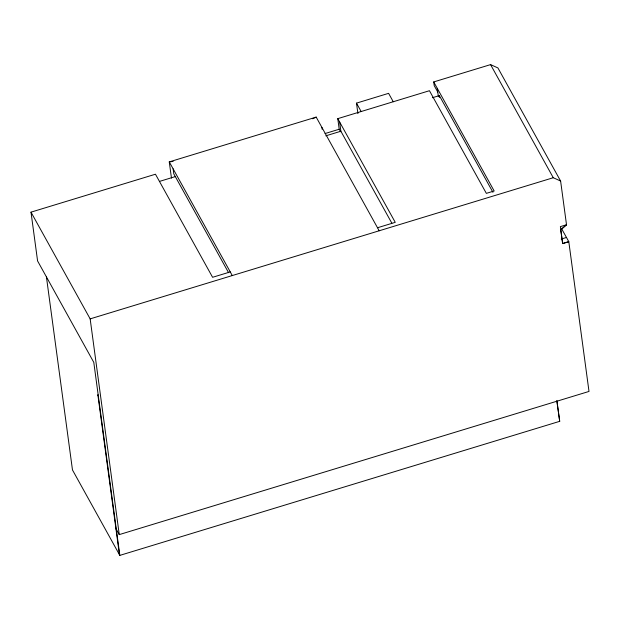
<?xml version="1.0" encoding="UTF-8"?>
<svg xmlns="http://www.w3.org/2000/svg" width="620" height="620" viewBox="0 0 620 620"><rect width="100%" height="100%" fill="white"/><g stroke="black" fill="none" stroke-linecap="round" stroke-linejoin="round"><path stroke-width="0.93" d="M560.806 229.78L566.51 224.75L560.612 181.032L497.914 67.921L490.567 64.612L433.721 81.933L434.225 85.661L437.774 92.062M312.705 118.776L316.192 117.11L379.192 230.779M357.911 113.623L356.492 103.129L388.601 93.341L393.258 101.75M316.192 117.11L169.268 161.89L171.461 178.118M556.938 400.814L559.705 421.329L119.831 555.388L93.79 362.359L37.587 260.958L31 212.156L155.465 174.22L212.598 277.295L230.26 271.917M340.605 131.758L339.202 129.239L337.776 118.653L429.451 90.714L486.351 193.363L494.171 190.983L433.721 81.933M432.388 97.727L439.34 95.604L492.939 192.308M159.417 181.435L175.313 176.592M325.019 133.564L339.202 129.239M325.81 135.834L340.884 131.239L391.817 223.13M377.51 227.742L395.25 222.34L337.776 118.653M31 212.156L90.156 318.874L553.273 177.723L560.612 181.032M561.208 239.064L566.463 237.468M115.909 528.566L119.257 534.611L589 391.437L568.796 241.661L561.332 228.214M173.119 161.433L169.268 161.89L232.275 275.551M490.567 64.612L553.273 177.723M356.492 103.129L361.15 111.53M228.602 272.73L173.802 173.871L173.119 168.842M98.255 395.467L97.852 394.746L119.435 554.668M119.831 555.388L72.478 469.96L46.43 276.923M556.807 400.853L559.705 421.329M439.34 95.604L439.588 97.472M437.271 88.335L438.402 96.736M339.636 122.016L340.884 131.239M321.904 127.418L322.152 129.262M90.156 318.874L119.257 534.611M566.51 224.75L560.712 229.811L562.665 243.559L568.796 241.661L562.658 243.528L560.379 226.618L566.51 224.75"/></g></svg>
